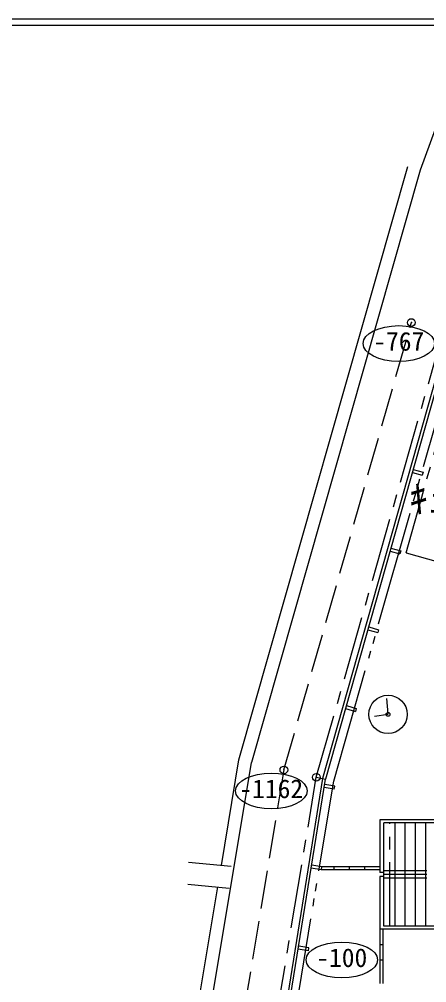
# Model space of a CAD drawing. Units: millimetres at full size, sheet at 1:500; details may follow other scales. Extents: x -140000 to 140000, y -100000 to 100000.
# Drawn here: x -78747 to -62799, y 62313 to 100000 of the extents above; entities that cross this region are included whole.
import ezdxf
from ezdxf.enums import TextEntityAlignment as Align

# ---------------------------------------------------------------- set-up
doc = ezdxf.new("R2010")
doc.units = ezdxf.units.MM
doc.header["$LTSCALE"] = 500
doc.header["$PDMODE"] = 32
doc.header["$PDSIZE"] = 300
for name, pattern in [('CHAIN1', [8, 5, -1, 1, -1]), ('DASHED1', [1.8, 1.2, -0.6]), ('DASHED2', [3, 2, -1]), ('DASHED3', [4, 3, -1]), ('DOUBLE_CHAIN2', [12.8, 9, -1, 0.6, -0.6, 0.6, -1])]:
    doc.linetypes.add(name, pattern=pattern)
for name, color, linetype in [('5-0', 4, 'CHAIN1'), ('5-3', 6, 'Continuous'), ('5-4', 4, 'DASHED2'), ('5-9', 4, 'Continuous'), ('5-A', 3, 'Continuous'), ('5-C', 4, 'Continuous'), ('D-8', 7, 'Continuous'), ('D-9', 4, 'Continuous'), ('D-B', 7, 'Continuous'), ('D-D', 4, 'Continuous'), ('F-0', 5, 'Continuous')]:
    doc.layers.add(name, color=color, linetype=linetype)
doc.styles.add('ＭＳ ゴシック', font='')
doc.styles.get('ＭＳ ゴシック').set_extended_font_data('MS Gothic')

msp = doc.modelspace()

# ---------------------------------------------------------------- linework, layer by layer
at = {"layer": '5-0'}
for p, q in [((-64239.4, 64523.7), (-64239.4, 68573.7)), ((-38801.4, 66693.7), (-64477.4, 66693.7)), ((-38801.4, 66548.7), (-64477.4, 66548.7)), ((-38801.4, 66403.7), (-64477.4, 66403.7))]:
    msp.add_line(p, q, dxfattribs=at)
at = {"layer": '5-3', "color": 3}
for p, q in [((-64477.4, 64523.7), (-64477.4, 68573.7)), ((-38801.4, 68573.7), (-64477.4, 68573.7)), ((-38801.4, 64523.7), (-64477.4, 64523.7))]:
    msp.add_line(p, q, dxfattribs=at)
at = {"layer": '5-4', "color": 7, "linetype": 'CHAIN1'}
for q in [(-62167.4, 84231.6), (-59473.7, 77960.7)]:
    msp.add_line((-63611.1, 79132), q, dxfattribs=at)
at = {"layer": '5-9'}
for p, q in [((-64639.4, 68688.7), (-64639.4, 66623.7)), ((-38639.4, 68688.7), (-64639.4, 68688.7)), ((-64639.4, 66723.7), (-66924.9, 66723.7)), ((-64639.4, 66843.7), (-66905.6, 66843.7)), ((-66439.4, 66843.7), (-66439.4, 66723.7)), ((-65839.4, 66843.7), (-65839.4, 66723.7)), ((-65239.4, 66843.7), (-65239.4, 66723.7)), ((-64489.4, 66623.7), (-64639.4, 66623.7)), ((-38639.4, 64408.7), (-64639.4, 64408.7)), ((-64639.4, 64408.7), (-64639.4, 62281.2)), ((-64519.4, 64408.7), (-64519.4, 62281.2)), ((-64639.4, 63808.7), (-64519.4, 63808.7)), ((-64639.4, 63208.7), (-64519.4, 63208.7))]:
    msp.add_line(p, q, dxfattribs=at)
msp.add_lwpolyline([(-64489.4, 66623.7), (-64489.4, 66473.7), (-64639.4, 66473.7), (-64639.4, 64408.7)], dxfattribs=at)
at = {"layer": '5-C'}
for p, q in [((-64039.4, 64523.7), (-64039.4, 68573.7)), ((-63639.4, 64523.7), (-63639.4, 68573.7)), ((-63239.4, 64523.7), (-63239.4, 68573.7)), ((-62839.4, 64523.7), (-62839.4, 68573.7))]:
    msp.add_line(p, q, dxfattribs=at)
at = {"layer": 'D-8'}
for p, q in [((-61001.6, 99750), (-63053.6, 94101.1)), ((-70150.2, 71032.4), (-63534.4, 94238.2)), ((-63053.6, 94101.1), (-69661.6, 70922.5)), ((-71308.1, 61010.8), (-69661.6, 70922.5)), ((-70837.7, 66893.8), (-70150.2, 71032.4)), ((-70456.2, 66856.6), (-72121.1, 67018.9)), ((-72145.6, 66172.9), (-70538.1, 66016.2)), ((-71798.9, 61107.2), (-70976.4, 66058.9))]:
    msp.add_line(p, q, dxfattribs=at)
at = {"layer": 'D-8', "color": 4, "linetype": 'DASHED3'}
for q in [(-63401.9, 88137.6), (-70031.9, 60760.2)]:
    msp.add_line((-68391.2, 70636.9), q, dxfattribs=at)
at = {"layer": 'D-8', "linetype": 'CHAIN1'}
for p, q in [((-67120.9, 70351.2), (-62151.7, 87781.2)), ((-68755.7, 60509.5), (-67120.9, 70351.2))]:
    msp.add_line(p, q, dxfattribs=at)
at = {"layer": 'D-8', "linetype": 'DOUBLE_CHAIN2'}
for p, q in [((-66436.8, 70197.4), (-61423.9, 87781.2)), ((-68068.6, 60374.5), (-66436.8, 70197.4))]:
    msp.add_line(p, q, dxfattribs=at)
at = {"layer": 'D-8', "color": 4}
msp.add_point((-67120.9, 70351.2), dxfattribs=at)
at = {"layer": 'D-9', "color": 7}
for p, q in [((-62178.3, 86891.9), (-66876.5, 70296.7)), ((-62062.8, 86859.2), (-66759, 70271.2)), ((-63360.9, 82274.2), (-62976, 82165.2)), ((-64232.6, 79195.2), (-63847.7, 79086.2)), ((-65104.2, 76116.2), (-64719.4, 76007.2)), ((-65975.9, 73037.2), (-65591, 72928.2)), ((-66876.4, 70297.1), (-68460.9, 60453.6)), ((-68342.9, 60431.2), (-66759, 70271.2)), ((-66876.5, 70296.7), (-66759, 70271.2)), ((-66876.4, 70296.7), (-66876.5, 70296.7)), ((-66416.1, 69884.5), (-66811, 69948.1)), ((-66397, 70003), (-66791.9, 70066.6)), ((-66416.1, 69884.5), (-66397, 70003)), ((-66924.6, 66725.2), (-67319.6, 66788.8)), ((-66905.6, 66843.7), (-67300.5, 66907.2)), ((-66924.6, 66725.2), (-66905.6, 66843.7)), ((-67414.1, 63684.3), (-67809, 63747.9)), ((-67433.2, 63565.9), (-67828.1, 63629.4)), ((-67433.2, 63565.9), (-67414.1, 63684.3))]:
    msp.add_line(p, q, dxfattribs=at)
at = {"layer": 'D-9'}
msp.add_line((-67120.9, 70351.2), (-66876.4, 70297.1), dxfattribs=at)
at = {"layer": 'D-9', "color": 7}
for points in [[(-63328.2, 82389.6), (-62943.3, 82280.7), (-62976, 82165.2)], [(-64199.9, 79310.6), (-63815, 79201.7), (-63847.7, 79086.2)], [(-65071.6, 76231.7), (-64686.7, 76122.7), (-64719.4, 76007.2)], [(-65943.2, 73152.7), (-65558.4, 73043.7), (-65591, 72928.2)]]:
    msp.add_lwpolyline(points, dxfattribs=at)
at = {"layer": 'D-B'}
for centre in [(-63891.1, 87315.7), (-68880.4, 69815), (-66122.2, 63205.4)]:
    msp.add_ellipse(centre, major_axis=(1400, 0), ratio=0.5, dxfattribs=at)
for p in [(-63401.9, 88137.6), (-68391.2, 70636.9)]:
    msp.add_point(p, dxfattribs=at)
at = {"layer": 'D-D', "linetype": 'DASHED1'}
msp.add_lwpolyline([(-64374.4, 73434.2), (-64313.9, 72810.2), (-64842.7, 72726.8)], dxfattribs=at)
at = {"layer": 'D-D', "color": 7}
for radius in [750, 75]:
    msp.add_circle((-64313.9, 72810.2), radius, dxfattribs=at)
at = {"layer": 'F-0'}
for p, q in [((140000, 100000), (-140000, 100000)), ((139750, 99750), (-139750, 99750))]:
    msp.add_line(p, q, dxfattribs=at)

# ---------------------------------------------------------------- texts
at = {"layer": '5-A', "style": 'ＭＳ ゴシック'}
msp.add_text('ｷｭｰﾋﾞｸﾙ', height=1100, dxfattribs=at).set_placement((-63493.7, 80359.8), align=Align.BOTTOM_LEFT)
at = {"layer": 'D-B', "color": 4, "style": 'ＭＳ ゴシック'}
for s, p in [('-767', (-64891.1, 86815.7)), ('-1162', (-70130.4, 69315)), ('-100', (-67122.2, 62705.4))]:
    msp.add_text(s, height=733.1, dxfattribs=at).set_placement(p, align=Align.BOTTOM_LEFT)

doc.saveas('drawing.dxf')
